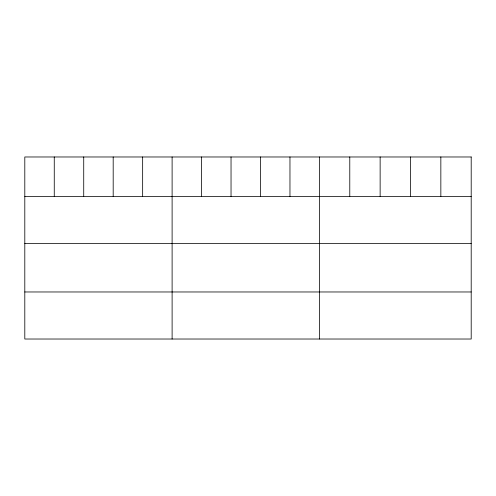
<?xml version="1.0" encoding="UTF-8"?>
<svg xmlns="http://www.w3.org/2000/svg" width="496" height="496" viewBox="0 0 496 496"><rect width="100%" height="100%" fill="white"/><g stroke="black" fill="none" stroke-linecap="round" stroke-linejoin="round"><path stroke-width="0.74" d="M24.8 196.447L471.2 196.447M24.8 243.499L471.2 243.499M24.8 291.97L471.2 291.97M440.845 156.978L440.845 196.447M410.49 156.978L410.49 196.447M380.134 156.978L380.134 196.447M349.779 156.978L349.779 196.447M319.424 156.978L319.424 339.022M289.962 156.978L289.962 196.447M260.499 156.978L260.499 196.447M231.037 156.978L231.037 196.447M201.574 156.978L201.574 196.447M172.112 156.978L172.112 339.022M142.65 156.978L142.65 196.447M113.187 156.978L113.187 196.447M83.725 156.978L83.725 196.447M54.262 156.978L54.262 196.447M471.2 156.978L24.8 156.978L24.8 339.022L471.2 339.022L471.2 156.978"/></g></svg>
